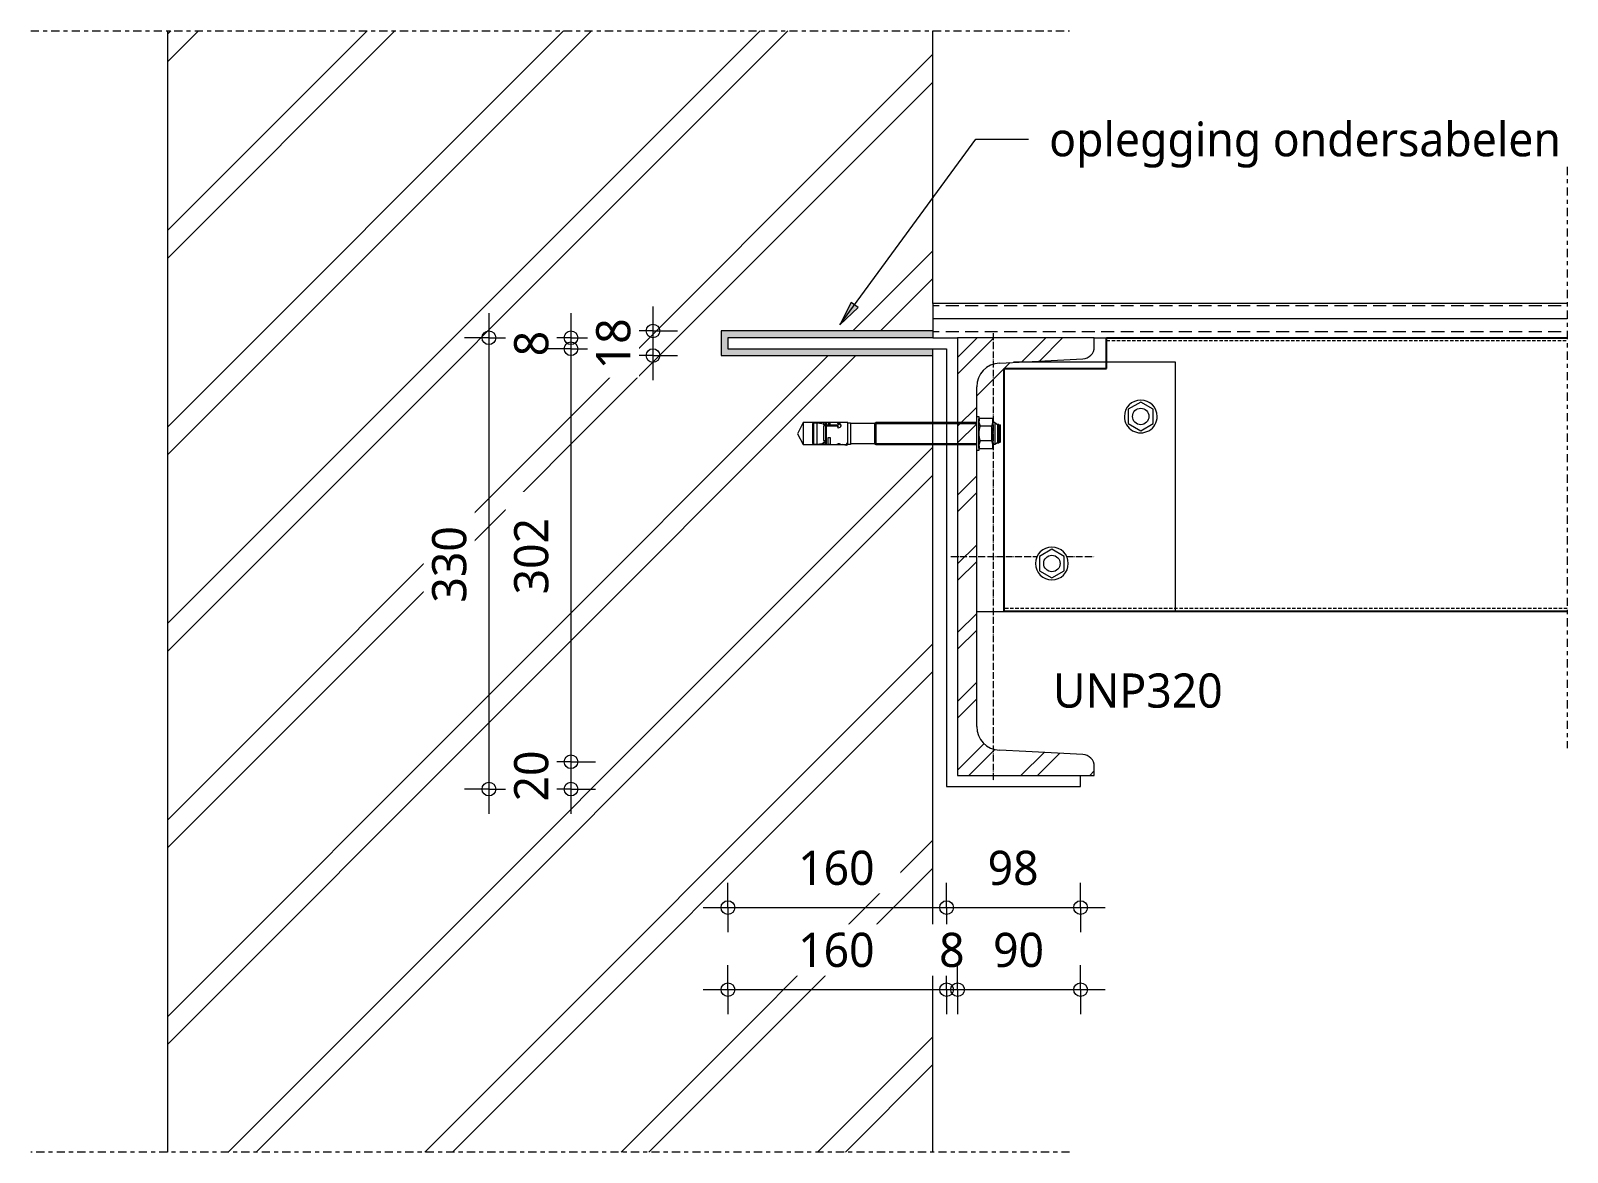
# Model space of a CAD drawing. Header units: millimetres. Extents: x -3015 to 4916, y 1153 to 3979.
# Drawn here: x -3015 to -1891, y 1153 to 1973 of the extents above; entities that cross this region are included whole.
import ezdxf

# ---------------------------------------------------------------- set-up
doc = ezdxf.new("R2010")
doc.units = ezdxf.units.MM
for name, pattern in [('MV_center', [15, 6, -3, 3, -3]), ('MV_hartlijn_staal', [6.6, 5, -0.8, 0, -0.8]), ('MV_hidden', [3.75, 2.5, -1.25])]:
    doc.linetypes.add(name, pattern=pattern)
for name, color, linetype, lineweight in [('A-ANNO-DIMS', 211, 'Continuous', 13), ('A-ANNO-DIMS-10', 211, 'Continuous', 13), ('A-DETL', 90, 'Continuous', 13), ('A-DETL-GENF', 92, 'Continuous', 18), ('A-DETL-IDEN', 3, 'Continuous', 18), ('G-ANNO-TEXT', 231, 'Continuous', 13)]:
    doc.layers.add(name, color=color, linetype=linetype, lineweight=lineweight)
doc.styles.add('Segoe UI', font='segoeui.ttf', dxfattribs={"height": 25})
doc.dimstyles.new('2_5_mm', dxfattribs={"dimscale": 304.8, "dimtxt": 26.184099, "dimasz": 0.032808, "dimexe": 0.059055, "dimexo": 0.0625, "dimgap": 0.029528, "dimtad": 1, "dimdec": 0, "dimzin": 0, "dimdsep": 46, "dimtxsty": 'Segoe UI', "dimblk1": 'DOTBLANK', "dimblk2": 'DOTBLANK', "dimsah": 1, "dimcen": 0.09, "dimdle": 0.059055, "dimazin": 0, "dimtfac": 1, "dimtdec": 4, "dimtix": 1, "dimtmove": 0, "dimatfit": 3, "dimfxl": 0.059055, "dimfxlon": 1, "dimtvp": 1, "dimtfill": 1, "dimtolj": 1, "dimtzin": 0, "dimarcsym": 2})

# ---------------------------------------------------------------- blocks, each defined once
blk = doc.blocks.new('NLRS_00_DI_maskeer - Type 1-5095046-Details Constructie staal 1-10')
at = {"layer": 'A-DETL-GENF', "linetype": 'MV_center'}
blk.add_line((-100, 0), (660, 0), dxfattribs=at)
blk = doc.blocks.new('NLRS_00_DI_maskeer - Type 1-5095107-Details Constructie staal 1-10')
at = {"layer": 'A-DETL-GENF', "linetype": 'MV_center'}
blk.add_line((660, 0), (-100, 0), dxfattribs=at)
blk = doc.blocks.new('28 Staalprofielen-UNP-2d - UNP320-3534763-Details Constructie staal 1-10')
at = {"layer": 'A-DETL-GENF', "lineweight": 13}
h = blk.add_hatch(dxfattribs=at)
h.set_pattern_fill('FP_13', color=256, style=0, pattern_type=2)
h.set_pattern_definition([(45, (2336.69, -1588.5), (-25.1447, 25.1447), []), (45, (2336.69, -1550.4), (-25.1447, 25.1447), [])])
h.paths.add_polyline_path([(100, -160), (100, -153.4), (99.7, -151.2), (98.9, -149.1), (97.6, -147.3), (95.9, -145.9), (93.8, -145), (91.6, -144.6), (30.6, -141.5), (26.3, -140.8), (22.3, -138.9), (18.8, -136.1), (16.2, -132.5), (14.6, -128.4), (14, -124.1), (14, 124.1), (14.6, 128.4), (16.2, 132.5), (18.8, 136.1), (22.3, 138.9), (26.3, 140.8), (30.6, 141.5), (91.6, 144.6), (93.8, 145), (95.9, 145.9), (97.6, 147.3), (98.9, 149.1), (99.7, 151.2), (100, 153.4), (100, 160), (0, 160), (0, -160), (10.8, -160)])
at = {"layer": 'A-DETL-GENF'}
for p, q in [((100, 160), (0, 160)), ((0, 160), (0, -160)), ((100, 153.4), (100, 160)), ((30.6, 141.5), (50, 142.5)), ((50, 142.5), (91.6, 144.6)), ((14, -124.1), (14, 124.1)), ((50, -142.5), (30.6, -141.5)), ((91.6, -144.6), (50, -142.5)), ((100, -160), (100, -153.4)), ((0, -160), (100, -160))]:
    blk.add_line(p, q, dxfattribs=at)
at = {"layer": 'A-DETL-GENF', "linetype": 'MV_hartlijn_staal', "lineweight": 13}
for p, q in [((26, 163.5), (26, -164.4)), ((-5, 0), (58.2, 0)), ((79.8, 0), (100, 0))]:
    blk.add_line(p, q, dxfattribs=at)
at = {"layer": 'A-DETL-GENF'}
for centre, radius, start, end in [((91.2, 153.4), 8.8, 272.8624, 0), ((31.5, 124.1), 17.5, 92.8624, 180), ((31.5, -124.1), 17.5, 180, 267.1376), ((91.2, -153.4), 8.8, 360, 87.1376)]:
    blk.add_arc(centre, radius, start, end, dxfattribs=at)
blk = doc.blocks.new('28 snelboutanker 2d - Snelboutanker M16-5106723-Details Constructie staal 1-10')
at = {"layer": 'A-DETL-GENF', "lineweight": 5}
for p, q in [((-11.2, 11.5), (-10.5, 11.9)), ((-11.2, 2), (-11.2, 11.5)), ((-10.5, 11.9), (10.5, 11.9)), ((-8, 13.2), (-6.7, 15.2)), ((-8, 13.2), (8, 13.2)), ((-8, 13.2), (-8, 11.9)), ((-6.7, 16.3), (-6.3, 17.4)), ((-6.7, 16.3), (-6.7, 15.2)), ((-6.7, 16.3), (6.8, 16.3)), ((-6.7, 15.2), (6.8, 15.2)), ((6.4, 17.4), (-6.3, 17.4)), ((6.4, 17.4), (6.8, 16.3)), ((6.8, 15.2), (6.8, 16.3)), ((6.8, 15.2), (8, 13.2)), ((8, 13.2), (8, 11.9)), ((10.5, 11.9), (11.2, 11.5)), ((11.2, 11.5), (11.2, 2)), ((-12.5, 1.6), (-10.5, 1.6)), ((-12.5, 0), (-12.5, 1.6)), ((12.5, 0), (-12.5, 0)), ((-10.5, 1.6), (-11.2, 2)), ((10.5, 1.6), (-10.5, 1.6)), ((-8, -73.8), (-8, 0)), ((-5.4, 10.9), (-5.4, 2.5)), ((5.4, 10.9), (5.4, 2.5)), ((7.2, -73.8), (7.2, 0)), ((8, -73.8), (8, 0)), ((11.2, 2), (10.5, 1.6)), ((10.5, 1.6), (12.5, 1.6)), ((12.5, 1.6), (12.5, 0)), ((-8, 0), (-8, -73.8)), ((-7.2, 0), (-7.2, -73.8)), ((-8, -73.8), (8, -73.8)), ((-7.5, -74.7), (-8, -73.8)), ((-7.5, -92), (-7.5, -74.7)), ((-7.5, -74.7), (7.5, -74.7)), ((7.5, -74.7), (8, -73.8)), ((7.5, -74.7), (7.5, -92)), ((-8, -94.2), (-8, -127)), ((-7.9, -92.2), (7.9, -92.2)), ((-7.9, -94.2), (-7.9, -92.2)), ((7.9, -94.2), (-7.9, -94.2)), ((7.5, -92), (-7.5, -92)), ((-7.3, -101.7), (-7, -100.7)), ((-1, -94.2), (-7, -94.2)), ((7.3, -94.2), (7.3, -95.2)), ((7.3, -95.2), (8.7, -95.2)), ((7.9, -92.2), (7.9, -94.2)), ((8, -127), (8, -94.2)), ((8.7, -95.2), (8, -98)), ((-8, -108.6), (-8.4, -107.2)), ((-6.9, -107.2), (-8.4, -107.2)), ((-8, -108.6), (-6.9, -108.6)), ((-7.4, -110.2), (-8, -112)), ((-8, -110.2), (-6.1, -110.2)), ((-8, -112), (-6.3, -112)), ((-6.2, -110.7), (-7.6, -110.7)), ((-7.5, -107.2), (-7.5, -108.6)), ((-7.4, -113.2), (-7.2, -112)), ((-6.9, -107.2), (-6.9, -108.6)), ((-6.1, -110.2), (-6.6, -112)), ((-5.7, -102.2), (-6.4, -101.4)), ((-6.3, -110.2), (-6.3, -101.6)), ((-6.3, -112), (-5.7, -110.2)), ((-6.1, -101.8), (-6.1, -110.2)), ((-5.7, -110.2), (-5.7, -102.2)), ((-5.6, -101.7), (-5.6, -110.2)), ((-5.6, -110.2), (-5.5, -112)), ((-5.6, -110.2), (8, -110.2)), ((-5.6, -110.7), (7.6, -110.7)), ((-5.5, -112), (5.1, -112)), ((2.8, -108.6), (2.8, -107.2)), ((2.8, -107.2), (7.9, -107.2)), ((7.9, -108.6), (2.8, -108.6)), ((5.1, -112), (5.1, -111.2)), ((5.1, -111.2), (6.8, -111.2)), ((6.4, -112), (6.4, -111.2)), ((8, -112), (6.4, -112)), ((6.8, -111.2), (6.8, -112)), ((7.2, -112), (7.4, -113.2)), ((7.4, -101.4), (8, -102.2)), ((7.4, -110.2), (8, -112)), ((7.9, -107.2), (7.9, -108.6)), ((-7.9, -116.8), (-7.4, -113.2)), ((7.9, -116.8), (-7.9, -116.8)), ((-7.9, -119.2), (-7.9, -116.8)), ((7.9, -119.2), (-7.9, -119.2)), ((-7.1, -120), (7.1, -120)), ((7.4, -113.2), (7.9, -116.8)), ((7.9, -116.8), (7.9, -119.2)), ((-8, -127), (0.3, -131.2)), ((-8, -127), (8, -127)), ((0.3, -131.2), (8, -127))]:
    blk.add_line(p, q, dxfattribs=at)
for centre, radius, start, end in [((-8.9, 4.5), 7.36, 61.7668, 108.2332), ((8.9, 4.5), 7.36, 71.7668, 118.2332), ((-8.9, 9), 7.36, 251.7668, 298.2332), ((0, -74.8), 85.9, 86.3902, 93.6098), ((0, 18.2), 16.6, 251.013, 288.987), ((8.9, 9), 7.36, 241.7668, 288.2332), ((-7.4, -94.8), 0.6, 89.8954, 180), ((-5.9, -101), 1.78, 84.9998, 188.2319), ((-5.3, -101.2), 2.05, 103.7381, 195.3956), ((-4.9, -101.2), 2.1, 109.438, 164.2427), ((-6.2, -101.1), 1.91, 354.1759, 78.0781), ((13.1, -101.5), 5.66, 167.2611, 178.8521), ((9.4, -100.7), 1.88, 136.4811, 166.2224), ((-7.4, -101.4), 0.356, 150.6084, 288.882), ((-4.6, -101.4), 0.341, 227.5131, 29.3441), ((-7.1, -119.2), 0.8, 180, 270), ((7.1, -119.2), 0.8, 270, 0)]:
    blk.add_arc(centre, radius, start, end, dxfattribs=at)
for points in [[(-7.3, -101.7), (-6.9, -101.2), (-6.4, -100.8), (-6.3, -101.6)], [(-4.8, -101.7), (-5.2, -101.2), (-5.6, -100.9), (-5.6, -101.7)]]:
    blk.add_open_spline(points, degree=3, dxfattribs=at)
blk = doc.blocks.new('00 moer a e - M12-712628-Details Constructie staal 1-10')
at = {"layer": 'A-DETL-GENF'}
for p, q in [((0, 10.5), (-9.1, 5.2)), ((0, 10.5), (-9.1, 5.2)), ((-9.1, 5.2), (-9.1, -5.3)), ((-9.1, 5.2), (-9.1, -5.3)), ((9.1, 5.2), (0, 10.5)), ((9.1, 5.2), (0, 10.5)), ((9.1, -5.3), (9.1, 5.2)), ((9.1, -5.3), (9.1, 5.2)), ((-9.1, -5.3), (0, -10.5)), ((-9.1, -5.3), (0, -10.5)), ((0, -10.5), (9.1, -5.3)), ((0, -10.5), (9.1, -5.3))]:
    blk.add_line(p, q, dxfattribs=at)
blk.add_circle((0, 0), 6, dxfattribs=at)
for start, end in [(360, 180), (180, 360)]:
    blk.add_arc((0, 0), 12, start, end, dxfattribs=at)
blk = doc.blocks.new('NLRS_00_DI_maskeer - Type 1-4234799-Details Constructie staal 1-10')
at = {"layer": 'A-DETL-GENF', "linetype": 'MV_center'}
blk.add_line((325, 0), (-100, 0), dxfattribs=at)
blk = doc.blocks.new('DIMBLOCK30-Details Constructie staal 1-10')
at = {"layer": 'A-ANNO-DIMS-10'}
for p, q in [((-2679.5, 1766.5), (-2679.5, 1400.5)), ((-2679.5, 1748.5), (-2697.5, 1748.5)), ((-2679.5, 1748.5), (-2661.5, 1748.5)), ((-2679.5, 1418.5), (-2697.5, 1418.5)), ((-2679.5, 1418.5), (-2661.5, 1418.5))]:
    blk.add_line(p, q, dxfattribs=at)
for centre in [(-2679.5, 1748.5), (-2679.5, 1418.5)]:
    blk.add_circle(centre, 5, dxfattribs=at)
at = {"layer": 'A-ANNO-DIMS-10', "color": 0, "insert": (-2721.1, 1554.9), "char_height": 25, "width": 68.555, "attachment_point": 1, "rotation": 90, "line_spacing_factor": 1.142579, "style": 'Segoe UI', "bg_fill": 3, "box_fill_scale": 1.25, "bg_fill_color": 9, "bg_fill_true_color": 13158600, "bg_fill_transparency": 0}
blk.add_mtext('330', dxfattribs=at)
blk = doc.blocks.new('_DotBlank')
at = {"color": 0, "linetype": 'ByBlock', "lineweight": -2}
blk.add_line((-0.5, 0), (-1, 0), dxfattribs=at)
blk.add_circle((0, 0), 0.5, dxfattribs=at)
blk = doc.blocks.new('DIMBLOCK31-Details Constructie staal 1-10')
at = {"layer": 'A-ANNO-DIMS-10'}
for p, q in [((-2619.5, 1766.5), (-2619.5, 1740.5)), ((-2619.5, 1748.5), (-2637.5, 1748.5)), ((-2619.5, 1748.5), (-2601.5, 1748.5)), ((-2619.5, 1740.5), (-2637.5, 1740.5)), ((-2619.5, 1740.5), (-2601.5, 1740.5))]:
    blk.add_line(p, q, dxfattribs=at)
for centre in [(-2619.5, 1748.5), (-2619.5, 1740.5)]:
    blk.add_circle(centre, 5, dxfattribs=at)
at = {"layer": 'A-ANNO-DIMS-10', "color": 0, "insert": (-2661.1, 1735), "char_height": 25, "width": 22.852, "attachment_point": 1, "rotation": 90, "line_spacing_factor": 1.142579, "style": 'Segoe UI', "bg_fill": 3, "box_fill_scale": 1.25, "bg_fill_color": 9, "bg_fill_true_color": 13158600, "bg_fill_transparency": 0}
blk.add_mtext('8', dxfattribs=at)
blk = doc.blocks.new('DIMBLOCK32-Details Constructie staal 1-10')
at = {"layer": 'A-ANNO-DIMS-10'}
for p, q in [((-2619.5, 1740.5), (-2637.5, 1740.5)), ((-2619.5, 1740.5), (-2619.5, 1438.5)), ((-2619.5, 1740.5), (-2601.5, 1740.5)), ((-2619.5, 1438.5), (-2637.5, 1438.5)), ((-2619.5, 1438.5), (-2601.5, 1438.5))]:
    blk.add_line(p, q, dxfattribs=at)
for centre in [(-2619.5, 1740.5), (-2619.5, 1438.5)]:
    blk.add_circle(centre, 5, dxfattribs=at)
at = {"layer": 'A-ANNO-DIMS-10', "color": 0, "insert": (-2661.1, 1560.9), "char_height": 25, "width": 68.555, "attachment_point": 1, "rotation": 90, "line_spacing_factor": 1.142579, "style": 'Segoe UI', "bg_fill": 3, "box_fill_scale": 1.25, "bg_fill_color": 9, "bg_fill_true_color": 13158600, "bg_fill_transparency": 0}
blk.add_mtext('302', dxfattribs=at)
blk = doc.blocks.new('DIMBLOCK33-Details Constructie staal 1-10')
at = {"layer": 'A-ANNO-DIMS-10'}
for p, q in [((-2619.5, 1438.5), (-2637.5, 1438.5)), ((-2619.5, 1438.5), (-2619.5, 1400.5)), ((-2619.5, 1438.5), (-2601.5, 1438.5)), ((-2619.5, 1418.5), (-2637.5, 1418.5)), ((-2619.5, 1418.5), (-2601.5, 1418.5))]:
    blk.add_line(p, q, dxfattribs=at)
for centre in [(-2619.5, 1438.5), (-2619.5, 1418.5)]:
    blk.add_circle(centre, 5, dxfattribs=at)
at = {"layer": 'A-ANNO-DIMS-10', "color": 0, "insert": (-2661.1, 1409.5), "char_height": 25, "width": 45.703, "attachment_point": 1, "rotation": 90, "line_spacing_factor": 1.142579, "style": 'Segoe UI', "bg_fill": 3, "box_fill_scale": 1.25, "bg_fill_color": 9, "bg_fill_true_color": 13158600, "bg_fill_transparency": 0}
blk.add_mtext('20', dxfattribs=at)
blk = doc.blocks.new('DIMBLOCK34-Details Constructie staal 1-10')
at = {"layer": 'A-ANNO-DIMS-10'}
for p, q in [((-2504.7, 1331.9), (-2504.7, 1349.9)), ((-2344.7, 1331.9), (-2344.7, 1349.9)), ((-2522.7, 1331.9), (-2344.7, 1331.9)), ((-2504.7, 1331.9), (-2504.7, 1313.9)), ((-2344.7, 1331.9), (-2344.7, 1313.9))]:
    blk.add_line(p, q, dxfattribs=at)
for centre in [(-2504.7, 1331.9), (-2344.7, 1331.9)]:
    blk.add_circle(centre, 5, dxfattribs=at)
at = {"layer": 'A-ANNO-DIMS-10', "color": 0, "insert": (-2453.3, 1373.5), "char_height": 25, "width": 68.555, "attachment_point": 1, "line_spacing_factor": 1.142579, "style": 'Segoe UI', "bg_fill": 3, "box_fill_scale": 1.25, "bg_fill_color": 9, "bg_fill_true_color": 13158600, "bg_fill_transparency": 0}
blk.add_mtext('160', dxfattribs=at)
blk = doc.blocks.new('DIMBLOCK35-Details Constructie staal 1-10')
at = {"layer": 'A-ANNO-DIMS-10'}
for p, q in [((-2344.7, 1331.9), (-2344.7, 1349.9)), ((-2246.7, 1331.9), (-2246.7, 1349.9)), ((-2344.7, 1331.9), (-2228.7, 1331.9)), ((-2344.7, 1331.9), (-2344.7, 1313.9)), ((-2246.7, 1331.9), (-2246.7, 1313.9))]:
    blk.add_line(p, q, dxfattribs=at)
for centre in [(-2344.7, 1331.9), (-2246.7, 1331.9)]:
    blk.add_circle(centre, 5, dxfattribs=at)
at = {"layer": 'A-ANNO-DIMS-10', "color": 0, "insert": (-2314.7, 1373.5), "char_height": 25, "width": 45.703, "attachment_point": 1, "line_spacing_factor": 1.142579, "style": 'Segoe UI', "bg_fill": 3, "box_fill_scale": 1.25, "bg_fill_color": 9, "bg_fill_true_color": 13158600, "bg_fill_transparency": 0}
blk.add_mtext('98', dxfattribs=at)
blk = doc.blocks.new('DIMBLOCK36-Details Constructie staal 1-10')
at = {"layer": 'A-ANNO-DIMS-10'}
for p, q in [((-2504.7, 1271.9), (-2504.7, 1289.9)), ((-2344.7, 1271.9), (-2344.7, 1289.9)), ((-2522.7, 1271.9), (-2344.7, 1271.9)), ((-2504.7, 1271.9), (-2504.7, 1253.9)), ((-2344.7, 1271.9), (-2344.7, 1253.9))]:
    blk.add_line(p, q, dxfattribs=at)
for centre in [(-2504.7, 1271.9), (-2344.7, 1271.9)]:
    blk.add_circle(centre, 5, dxfattribs=at)
at = {"layer": 'A-ANNO-DIMS-10', "color": 0, "insert": (-2453.3, 1313.5), "char_height": 25, "width": 68.555, "attachment_point": 1, "line_spacing_factor": 1.142579, "style": 'Segoe UI', "bg_fill": 3, "box_fill_scale": 1.25, "bg_fill_color": 9, "bg_fill_true_color": 13158600, "bg_fill_transparency": 0}
blk.add_mtext('160', dxfattribs=at)
blk = doc.blocks.new('DIMBLOCK37-Details Constructie staal 1-10')
at = {"layer": 'A-ANNO-DIMS-10'}
for p, q in [((-2344.7, 1271.9), (-2344.7, 1289.9)), ((-2336.7, 1271.9), (-2336.7, 1289.9)), ((-2344.7, 1271.9), (-2336.7, 1271.9)), ((-2344.7, 1271.9), (-2344.7, 1253.9)), ((-2336.7, 1271.9), (-2336.7, 1253.9))]:
    blk.add_line(p, q, dxfattribs=at)
for centre in [(-2344.7, 1271.9), (-2336.7, 1271.9)]:
    blk.add_circle(centre, 5, dxfattribs=at)
at = {"layer": 'A-ANNO-DIMS-10', "color": 0, "insert": (-2350.2, 1313.5), "char_height": 25, "width": 22.852, "attachment_point": 1, "line_spacing_factor": 1.142579, "style": 'Segoe UI', "bg_fill": 3, "box_fill_scale": 1.25, "bg_fill_color": 9, "bg_fill_true_color": 13158600, "bg_fill_transparency": 0}
blk.add_mtext('8', dxfattribs=at)
blk = doc.blocks.new('DIMBLOCK38-Details Constructie staal 1-10')
at = {"layer": 'A-ANNO-DIMS-10'}
for p, q in [((-2336.7, 1271.9), (-2336.7, 1289.9)), ((-2246.7, 1271.9), (-2246.7, 1289.9)), ((-2336.7, 1271.9), (-2228.7, 1271.9)), ((-2336.7, 1271.9), (-2336.7, 1253.9)), ((-2246.7, 1271.9), (-2246.7, 1253.9))]:
    blk.add_line(p, q, dxfattribs=at)
for centre in [(-2336.7, 1271.9), (-2246.7, 1271.9)]:
    blk.add_circle(centre, 5, dxfattribs=at)
at = {"layer": 'A-ANNO-DIMS-10', "color": 0, "insert": (-2310.7, 1313.5), "char_height": 25, "width": 45.703, "attachment_point": 1, "line_spacing_factor": 1.142579, "style": 'Segoe UI', "bg_fill": 3, "box_fill_scale": 1.25, "bg_fill_color": 9, "bg_fill_true_color": 13158600, "bg_fill_transparency": 0}
blk.add_mtext('90', dxfattribs=at)
blk = doc.blocks.new('DIMBLOCK44-Details Constructie staal 1-10')
at = {"layer": 'A-ANNO-DIMS-10'}
for p, q in [((-2559.5, 1771.5), (-2559.5, 1717.5)), ((-2559.5, 1753.5), (-2577.5, 1753.5)), ((-2559.5, 1753.5), (-2541.5, 1753.5)), ((-2559.5, 1735.5), (-2577.5, 1735.5)), ((-2559.5, 1735.5), (-2541.5, 1735.5))]:
    blk.add_line(p, q, dxfattribs=at)
for centre in [(-2559.5, 1753.5), (-2559.5, 1735.5)]:
    blk.add_circle(centre, 5, dxfattribs=at)
at = {"layer": 'A-ANNO-DIMS-10', "color": 0, "insert": (-2601.1, 1725.5), "char_height": 25, "width": 45.703, "attachment_point": 1, "rotation": 90, "line_spacing_factor": 1.142579, "style": 'Segoe UI', "bg_fill": 3, "box_fill_scale": 1.25, "bg_fill_color": 9, "bg_fill_true_color": 13158600, "bg_fill_transparency": 0}
blk.add_mtext('18', dxfattribs=at)

msp = doc.modelspace()

# ---------------------------------------------------------------- hatches: boundary and pattern name
at = {"layer": 'A-DETL-GENF', "lineweight": 13}
h = msp.add_hatch(dxfattribs=at)
h.set_pattern_fill('FP_2', color=254, style=0, pattern_type=2)
h.set_pattern_definition([(45, (0, 0), (-71.842, 71.842), []), (45, (20.32, 0), (-71.842, 71.842), [])])
h.paths.add_polyline_path([(-2509.7, 1153), (-2354.7, 1153), (-2354.7, 1735.5), (-2509.7, 1735.5), (-2509.7, 1753.5), (-2354.7, 1753.5), (-2354.7, 1973), (-2914.7, 1973), (-2914.7, 1153)])
h = msp.add_hatch(dxfattribs=at)
h.set_pattern_fill('FP_1', color=250, style=0, pattern_type=2)
h.set_pattern_definition([(0, (0, 0), (0, 18.952), []), (0, (0, 9.476), (0, 18.952), [9.476, -4.738])])
h.paths.add_polyline_path([(-2314.4, 1748.5), (-1890.7, 1748.5), (-1890.7, 1773.5), (-2354.7, 1773.5), (-2354.7, 1748.5), (-2317.9, 1748.5)])
at = {"layer": 'A-DETL-GENF'}
msp.add_hatch(color=9, dxfattribs=at).paths.add_polyline_path([(-2356.7, 1735.5), (-2354.7, 1735.5), (-2354.7, 1740.5), (-2504.7, 1740.5), (-2504.7, 1748.5), (-2354.7, 1748.5), (-2354.7, 1753.5), (-2509.7, 1753.5), (-2509.7, 1735.5), (-2464.9, 1735.5)])
at = {"layer": 'G-ANNO-TEXT'}
msp.add_hatch(color=7, dxfattribs=at).paths.add_polyline_path([(-2422.7, 1758), (-2409.5, 1770.7), (-2414.6, 1774.4)])

# ---------------------------------------------------------------- linework, layer by layer
at = {"layer": 'A-DETL', "lineweight": 18}
for p, q in [((-2914.7, 1973), (-2914.7, 1153)), ((-2354.7, 1773.5), (-2354.7, 1973)), ((-1890.7, 1773.5), (-2354.7, 1773.5)), ((-2354.7, 1773.5), (-2354.7, 1748.5)), ((-2354.7, 1753.5), (-2509.7, 1753.5)), ((-2509.7, 1753.5), (-2509.7, 1735.5)), ((-2356.7, 1748.5), (-2504.7, 1748.5)), ((-2504.7, 1748.5), (-2504.7, 1740.5)), ((-2354.7, 1748.5), (-2356.7, 1748.5)), ((-2354.7, 1748.5), (-2336.7, 1748.5)), ((-2236.7, 1748.5), (-1890.7, 1748.5)), ((-2509.7, 1735.5), (-2354.7, 1735.5)), ((-2504.7, 1740.5), (-2344.7, 1740.5)), ((-2354.7, 1735.5), (-2354.7, 1740.5)), ((-2354.7, 1153), (-2354.7, 1735.5)), ((-2344.7, 1740.5), (-2344.7, 1420.5)), ((-2298.3, 1730.4), (-2322.7, 1706)), ((-2177.2, 1730.6), (-2295.7, 1730.6)), ((-2177.2, 1548.5), (-2177.2, 1730.6)), ((-2322.7, 1548.5), (-2177.2, 1548.5)), ((-2246.7, 1420.5), (-2246.7, 1428.5)), ((-2344.7, 1420.5), (-2336.7, 1420.5)), ((-2336.7, 1420.5), (-2246.7, 1420.5))]:
    msp.add_line(p, q, dxfattribs=at)
at = {"layer": 'A-DETL', "lineweight": 25}
for p, q in [((-2227.7, 1726), (-2227.7, 1748.5)), ((-2227.7, 1748.5), (-1890.7, 1748.5)), ((-2302.7, 1548.5), (-2302.7, 1726)), ((-2302.7, 1726), (-2227.7, 1726)), ((-1890.7, 1548.5), (-2302.7, 1548.5))]:
    msp.add_line(p, q, dxfattribs=at)
at = {"layer": 'A-DETL', "linetype": 'MV_hidden', "lineweight": 18}
for p, q in [((-2227.7, 1746.5), (-1890.7, 1746.5)), ((-1890.7, 1550.5), (-2302.7, 1550.5))]:
    msp.add_line(p, q, dxfattribs=at)
at = {"layer": 'G-ANNO-TEXT', "color": 250}
for p, q in [((-2422.7, 1758), (-2323.4, 1893.7)), ((-2323.4, 1893.7), (-2284.7, 1893.7)), ((-2414.6, 1774.4), (-2422.7, 1758)), ((-2422.7, 1758), (-2409.5, 1770.7)), ((-2409.5, 1770.7), (-2414.6, 1774.4))]:
    msp.add_line(p, q, dxfattribs=at)

# ---------------------------------------------------------------- block references
at = {"layer": 'A-DETL-GENF', "linetype": 'MV_center'}
for name, p in [('NLRS_00_DI_maskeer - Type 1-5095046-Details Constructie staal 1-10', (-2914.7, 1973)), ('NLRS_00_DI_maskeer - Type 1-5095107-Details Constructie staal 1-10', (-2914.7, 1153))]:
    msp.add_blockref(name, p, dxfattribs=at)
at = {"layer": 'A-DETL-GENF', "linetype": 'MV_center', "rotation": 89.99999999999991}
msp.add_blockref('NLRS_00_DI_maskeer - Type 1-4234799-Details Constructie staal 1-10', (-1890.7, 1548.5), dxfattribs=at)
at = {"layer": 'A-DETL-GENF', "linetype": 'MV_hartlijn_staal', "lineweight": 13}
msp.add_blockref('28 Staalprofielen-UNP-2d - UNP320-3534763-Details Constructie staal 1-10', (-2336.7, 1588.5), dxfattribs=at)
at = {"layer": 'A-DETL-GENF', "rotation": 180}
msp.add_blockref('00 moer a e - M12-712628-Details Constructie staal 1-10', (-2202.7, 1691), dxfattribs=at)
at = {"layer": 'A-DETL-GENF', "lineweight": 5, "rotation": 269.9999999999997}
msp.add_blockref('28 snelboutanker 2d - Snelboutanker M16-5106723-Details Constructie staal 1-10', (-2322.7, 1678.5), dxfattribs=at)
at = {"layer": 'A-DETL-GENF'}
msp.add_blockref('00 moer a e - M12-712628-Details Constructie staal 1-10', (-2267.7, 1583.5), dxfattribs=at)

# ---------------------------------------------------------------- texts
at = {"layer": 'G-ANNO-TEXT', "color": 7, "insert": (-2269.7, 1906.2), "char_height": 25, "width": 457.764, "attachment_point": 1, "style": 'Segoe UI'}
msp.add_mtext('oplegging ondersabelen', dxfattribs=at)

# ---------------------------------------------------------------- next in the draw order: texts
at = {"layer": 'A-DETL-IDEN', "lineweight": 13, "insert": (-2266.9, 1503.1), "char_height": 25, "width": 154.726, "attachment_point": 1, "style": 'Segoe UI', "bg_fill": 3, "box_fill_scale": 1.25, "bg_fill_color": 9, "bg_fill_true_color": 13158600, "bg_fill_transparency": 0}
msp.add_mtext('UNP320', dxfattribs=at)

# ---------------------------------------------------------------- next in the draw order: dimensions: what is measured, and where the dimension line sits
at = {"layer": 'A-ANNO-DIMS'}
dim = msp.add_linear_dim(base=(-2679.5, 1418.5), p1=(-2661.5, 1748.5), p2=(-2661.5, 1418.5), angle=90, dimstyle='2_5_mm', override={"dimpost": '<>', "dimfxl": 330}, dxfattribs=at)
dim.commit()
dim.dimension.update_dxf_attribs({"geometry": 'DIMBLOCK30-Details Constructie staal 1-10', "text_midpoint": (-2701.4, 1583.5)})
dim = msp.add_linear_dim(base=(-2344.7, 1331.9), p1=(-2504.7, 1349.9), p2=(-2344.7, 1349.9), dimstyle='2_5_mm', override={"dimpost": '<>', "dimfxl": 160}, dxfattribs=at)
dim.commit()
dim.dimension.update_dxf_attribs({"geometry": 'DIMBLOCK34-Details Constructie staal 1-10', "text_midpoint": (-2424.7, 1353.9)})

# ---------------------------------------------------------------- next in the draw order: dimensions: what is measured, and where the dimension line sits
dim = msp.add_linear_dim(base=(-2619.5, 1740.5), p1=(-2601.5, 1748.5), p2=(-2601.5, 1740.5), angle=90, dimstyle='2_5_mm', override={"dimpost": '<>', "dimfxl": 8}, dxfattribs=at)
dim.commit()
dim.dimension.update_dxf_attribs({"geometry": 'DIMBLOCK31-Details Constructie staal 1-10', "text_midpoint": (-2641.4, 1744.5)})
dim = msp.add_linear_dim(base=(-2246.7, 1331.9), p1=(-2344.7, 1349.9), p2=(-2246.7, 1349.9), dimstyle='2_5_mm', override={"dimpost": '<>', "dimfxl": 98}, dxfattribs=at)
dim.commit()
dim.dimension.update_dxf_attribs({"geometry": 'DIMBLOCK35-Details Constructie staal 1-10', "text_midpoint": (-2295.7, 1353.8)})

# ---------------------------------------------------------------- next in the draw order: dimensions: what is measured, and where the dimension line sits
dim = msp.add_linear_dim(base=(-2619.5, 1438.5), p1=(-2601.5, 1740.5), p2=(-2601.5, 1438.5), angle=90, dimstyle='2_5_mm', override={"dimpost": '<>', "dimfxl": 302}, dxfattribs=at)
dim.commit()
dim.dimension.update_dxf_attribs({"geometry": 'DIMBLOCK32-Details Constructie staal 1-10', "text_midpoint": (-2641.4, 1589.5)})
dim = msp.add_linear_dim(base=(-2344.7, 1271.9), p1=(-2504.7, 1289.9), p2=(-2344.7, 1289.9), dimstyle='2_5_mm', override={"dimpost": '<>', "dimfxl": 160}, dxfattribs=at)
dim.commit()
dim.dimension.update_dxf_attribs({"geometry": 'DIMBLOCK36-Details Constructie staal 1-10', "text_midpoint": (-2424.7, 1293.9)})

# ---------------------------------------------------------------- next in the draw order: dimensions: what is measured, and where the dimension line sits
for base, p1, p2, override, picture, middle in [((-2559.5, 1735.5), (-2541.5, 1753.5), (-2541.5, 1735.5), {"dimpost": '<>', "dimfxl": 18}, 'DIMBLOCK44-Details Constructie staal 1-10', (-2581.5, 1744.5)), ((-2619.5, 1418.5), (-2601.5, 1438.5), (-2601.5, 1418.5), {"dimpost": '<>', "dimfxl": 20}, 'DIMBLOCK33-Details Constructie staal 1-10', (-2641.4, 1428.5))]:
    dim = msp.add_linear_dim(base=base, p1=p1, p2=p2, angle=90, dimstyle='2_5_mm', override=override, dxfattribs=at)
    dim.commit()
    dim.dimension.update_dxf_attribs({"geometry": picture, "text_midpoint": middle})
dim = msp.add_linear_dim(base=(-2336.7, 1271.9), p1=(-2344.7, 1289.9), p2=(-2336.7, 1289.9), dimstyle='2_5_mm', override={"dimpost": '<>', "dimfxl": 8}, dxfattribs=at)
dim.commit()
dim.dimension.update_dxf_attribs({"geometry": 'DIMBLOCK37-Details Constructie staal 1-10', "text_midpoint": (-2340.7, 1293.8)})

# ---------------------------------------------------------------- next in the draw order: dimensions: what is measured, and where the dimension line sits
dim = msp.add_linear_dim(base=(-2246.7, 1271.9), p1=(-2336.7, 1289.9), p2=(-2246.7, 1289.9), dimstyle='2_5_mm', override={"dimpost": '<>', "dimfxl": 90}, dxfattribs=at)
dim.commit()
dim.dimension.update_dxf_attribs({"geometry": 'DIMBLOCK38-Details Constructie staal 1-10', "text_midpoint": (-2291.7, 1293.8)})

doc.saveas('drawing.dxf')
